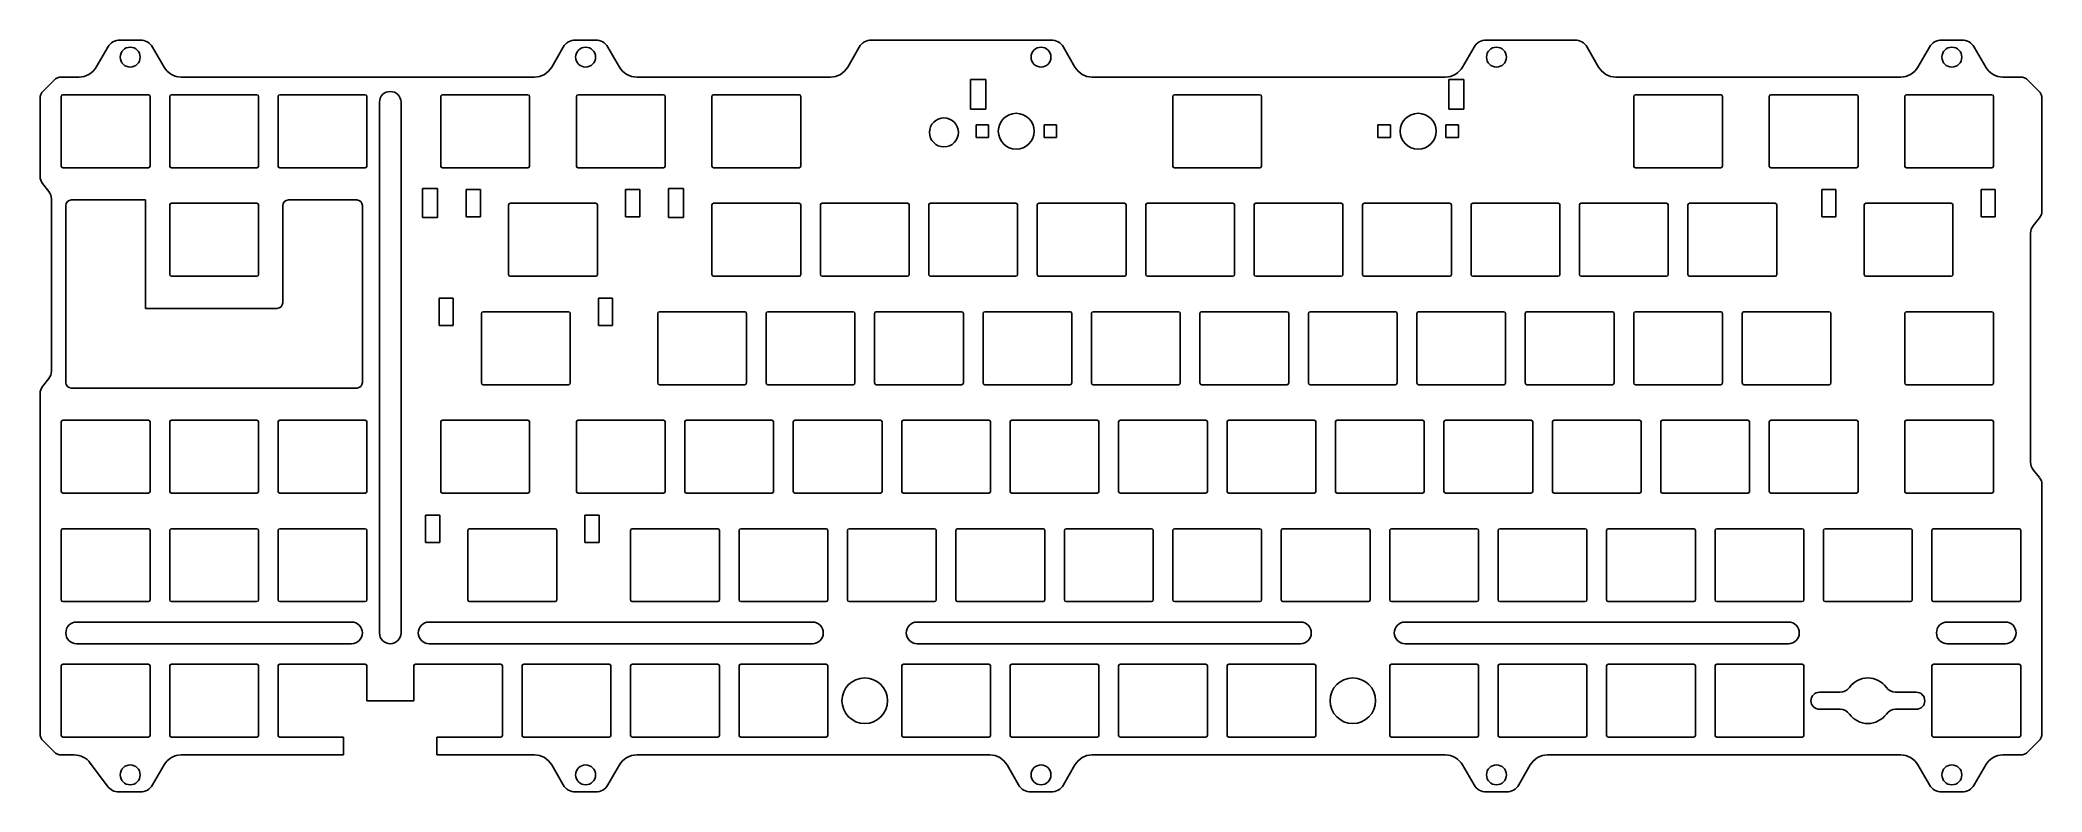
# Model space of a CAD drawing. Header units: millimetres. Extents: x -352 to 0, y -140 to -8.
import ezdxf

# ---------------------------------------------------------------- set-up
doc = ezdxf.new("R2010")
doc.units = ezdxf.units.MM

msp = doc.modelspace()

# ---------------------------------------------------------------- linework, layer by layer
at = {"color": 7, "linetype": 'Continuous', "lineweight": 25}
for p, q in [((-341.79, -13.02), (-339.77, -9.52)), ((-337.6, -8.27), (-334.07, -8.27)), ((-331.9, -9.52), (-329.88, -13.02)), ((-261.79, -13.02), (-259.77, -9.52)), ((-257.6, -8.27), (-254.07, -8.27)), ((-251.9, -9.52), (-249.88, -13.02)), ((-209.79, -13.02), (-207.76, -9.52)), ((-205.6, -8.27), (-174.06, -8.27)), ((-171.9, -9.52), (-169.88, -13.02)), ((-101.79, -13.02), (-99.76, -9.52)), ((-97.6, -8.27), (-82.06, -8.27)), ((-79.9, -9.52), (-77.88, -13.02)), ((-21.79, -13.02), (-19.76, -9.52)), ((-17.6, -8.27), (-14.06, -8.27)), ((-11.9, -9.52), (-9.88, -13.02)), ((-351.08, -17.18), (-349.25, -15.36)), ((-347.84, -14.77), (-344.82, -14.77)), ((-326.85, -14.77), (-264.82, -14.77)), ((-246.85, -14.77), (-212.82, -14.77)), ((-185.54, -15.21), (-188.21, -15.21)), ((-188.21, -15.21), (-188.21, -20.42)), ((-185.54, -20.42), (-185.54, -15.21)), ((-166.85, -14.77), (-104.82, -14.77)), ((-101.54, -15.21), (-104.21, -15.21)), ((-104.21, -15.21), (-104.21, -20.42)), ((-101.54, -20.42), (-101.54, -15.21)), ((-74.85, -14.77), (-24.82, -14.77)), ((-6.85, -14.77), (-3.83, -14.77)), ((-2.41, -15.36), (-0.59, -17.19)), ((-351.66, -32.28), (-351.66, -18.6)), ((-347.94, -18.19), (-347.94, -30.4)), ((-332.64, -17.89), (-347.64, -17.89)), ((-332.34, -30.4), (-332.34, -18.19)), ((-328.89, -18.19), (-328.89, -30.4)), ((-313.59, -17.89), (-328.59, -17.89)), ((-313.29, -30.4), (-313.29, -18.19)), ((-309.84, -18.19), (-309.84, -30.4)), ((-294.54, -17.89), (-309.54, -17.89)), ((-294.24, -30.4), (-294.24, -18.19)), ((-292.04, -19.2), (-292.04, -112.4)), ((-288.24, -112.4), (-288.24, -19.2)), ((-281.26, -18.19), (-281.26, -30.4)), ((-265.97, -17.89), (-280.96, -17.89)), ((-265.67, -30.4), (-265.67, -18.19)), ((-257.45, -18.19), (-257.45, -30.4)), ((-242.15, -17.89), (-257.15, -17.89)), ((-241.85, -30.4), (-241.85, -18.19)), ((-233.64, -18.19), (-233.64, -30.4)), ((-218.34, -17.89), (-233.34, -17.89)), ((-218.04, -30.4), (-218.04, -18.19)), ((-188.21, -20.42), (-185.54, -20.42)), ((-152.68, -18.19), (-152.68, -30.4)), ((-137.38, -17.89), (-152.38, -17.89)), ((-137.08, -30.4), (-137.08, -18.19)), ((-104.21, -20.42), (-101.54, -20.42)), ((-71.71, -18.19), (-71.71, -30.4)), ((-56.42, -17.89), (-71.41, -17.89)), ((-56.12, -30.4), (-56.12, -18.19)), ((-47.9, -18.19), (-47.9, -30.4)), ((-32.6, -17.89), (-47.6, -17.89)), ((-32.3, -30.4), (-32.3, -18.19)), ((-24.09, -18.19), (-24.09, -30.4)), ((-8.79, -17.89), (-23.79, -17.89)), ((-8.49, -30.4), (-8.49, -18.19)), ((0, -18.6), (0, -38.28)), ((-185.05, -23.19), (-187.25, -23.19)), ((-187.25, -23.19), (-187.25, -25.39)), ((-185.05, -25.39), (-185.05, -23.19)), ((-173.1, -23.19), (-175.3, -23.19)), ((-175.3, -23.19), (-175.3, -25.39)), ((-173.1, -25.39), (-173.1, -23.19)), ((-114.45, -23.19), (-116.65, -23.19)), ((-116.65, -23.19), (-116.65, -25.39)), ((-114.45, -25.39), (-114.45, -23.19)), ((-102.5, -23.19), (-104.7, -23.19)), ((-104.7, -23.19), (-104.7, -25.39)), ((-102.5, -25.39), (-102.5, -23.19)), ((-187.25, -25.39), (-185.05, -25.39)), ((-175.3, -25.39), (-173.1, -25.39)), ((-116.65, -25.39), (-114.45, -25.39)), ((-104.7, -25.39), (-102.5, -25.39)), ((-347.64, -30.7), (-332.64, -30.7)), ((-328.59, -30.7), (-313.59, -30.7)), ((-309.54, -30.7), (-294.54, -30.7)), ((-280.96, -30.7), (-265.97, -30.7)), ((-257.15, -30.7), (-242.15, -30.7)), ((-233.34, -30.7), (-218.34, -30.7)), ((-152.38, -30.7), (-137.38, -30.7)), ((-71.41, -30.7), (-56.42, -30.7)), ((-47.6, -30.7), (-32.6, -30.7)), ((-23.79, -30.7), (-8.79, -30.7)), ((-350.13, -34.87), (-351.25, -33.47)), ((-281.86, -34.34), (-284.46, -34.34)), ((-284.46, -34.34), (-284.46, -39.44)), ((-281.86, -39.44), (-281.86, -34.34)), ((-276.81, -34.54), (-276.81, -39.34)), ((-274.31, -34.54), (-276.81, -34.54)), ((-274.31, -39.34), (-274.31, -34.54)), ((-248.81, -34.54), (-248.81, -39.34)), ((-246.31, -34.54), (-248.81, -34.54)), ((-246.31, -39.34), (-246.31, -34.54)), ((-238.66, -34.34), (-241.26, -34.34)), ((-241.26, -34.34), (-241.26, -39.44)), ((-238.66, -39.44), (-238.66, -34.34)), ((-36.18, -34.54), (-38.68, -34.54)), ((-38.68, -34.54), (-38.68, -39.34)), ((-36.18, -39.34), (-36.18, -34.54)), ((-8.2, -34.54), (-10.7, -34.54)), ((-10.7, -34.54), (-10.7, -39.34)), ((-8.2, -39.34), (-8.2, -34.54)), ((-349.66, -66.42), (-349.66, -36.19)), ((-347.14, -37.35), (-347.14, -68.4)), ((-333.14, -36.35), (-346.14, -36.35)), ((-333.14, -55.4), (-333.14, -36.35)), ((-328.89, -37.24), (-328.89, -49.45)), ((-313.59, -36.94), (-328.59, -36.94)), ((-313.29, -49.45), (-313.29, -37.24)), ((-309.04, -37.35), (-309.04, -54.4)), ((-296.04, -36.35), (-308.04, -36.35)), ((-295.04, -68.4), (-295.04, -37.35)), ((-269.36, -37.24), (-269.36, -49.45)), ((-254.06, -36.94), (-269.06, -36.94)), ((-253.76, -49.45), (-253.76, -37.24)), ((-233.64, -37.24), (-233.64, -49.45)), ((-218.34, -36.94), (-233.34, -36.94)), ((-218.04, -49.45), (-218.04, -37.24)), ((-214.59, -37.24), (-214.59, -49.45)), ((-199.29, -36.94), (-214.29, -36.94)), ((-198.99, -49.45), (-198.99, -37.24)), ((-195.54, -37.24), (-195.54, -49.45)), ((-180.24, -36.94), (-195.24, -36.94)), ((-179.94, -49.45), (-179.94, -37.24)), ((-176.49, -37.24), (-176.49, -49.45)), ((-161.19, -36.94), (-176.19, -36.94)), ((-160.89, -49.45), (-160.89, -37.24)), ((-157.44, -37.24), (-157.44, -49.45)), ((-142.14, -36.94), (-157.14, -36.94)), ((-141.84, -49.45), (-141.84, -37.24)), ((-138.39, -37.24), (-138.39, -49.45)), ((-123.09, -36.94), (-138.09, -36.94)), ((-122.79, -49.45), (-122.79, -37.24)), ((-119.34, -37.24), (-119.34, -49.45)), ((-104.04, -36.94), (-119.04, -36.94)), ((-103.74, -49.45), (-103.74, -37.24)), ((-100.29, -37.24), (-100.29, -49.45)), ((-84.99, -36.94), (-99.99, -36.94)), ((-84.69, -49.45), (-84.69, -37.24)), ((-81.24, -37.24), (-81.24, -49.45)), ((-65.94, -36.94), (-80.94, -36.94)), ((-65.64, -49.45), (-65.64, -37.24)), ((-62.19, -37.24), (-62.19, -49.45)), ((-46.89, -36.94), (-61.89, -36.94)), ((-46.59, -49.45), (-46.59, -37.24)), ((-31.23, -37.24), (-31.23, -49.45)), ((-15.93, -36.94), (-30.93, -36.94)), ((-15.63, -49.45), (-15.63, -37.24)), ((-284.46, -39.44), (-281.86, -39.44)), ((-276.81, -39.34), (-274.31, -39.34)), ((-248.81, -39.34), (-246.31, -39.34)), ((-241.26, -39.44), (-238.66, -39.44)), ((-38.68, -39.34), (-36.18, -39.34)), ((-10.7, -39.34), (-8.2, -39.34)), ((-2, -42.19), (-2, -82.42)), ((-0.42, -39.47), (-1.54, -40.88)), ((-328.59, -49.75), (-313.59, -49.75)), ((-269.06, -49.75), (-254.06, -49.75)), ((-233.34, -49.75), (-218.34, -49.75)), ((-214.29, -49.75), (-199.29, -49.75)), ((-195.24, -49.75), (-180.24, -49.75)), ((-176.19, -49.75), (-161.19, -49.75)), ((-157.14, -49.75), (-142.14, -49.75)), ((-138.09, -49.75), (-123.09, -49.75)), ((-119.04, -49.75), (-104.04, -49.75)), ((-99.99, -49.75), (-84.99, -49.75)), ((-80.94, -49.75), (-65.94, -49.75)), ((-61.89, -49.75), (-46.89, -49.75)), ((-30.93, -49.75), (-15.93, -49.75)), ((-310.04, -55.4), (-333.14, -55.4)), ((-279.07, -53.59), (-281.57, -53.59)), ((-281.57, -53.59), (-281.57, -58.39)), ((-279.07, -58.39), (-279.07, -53.59)), ((-258.82, -55.99), (-273.82, -55.99)), ((-251.09, -53.59), (-253.59, -53.59)), ((-253.59, -53.59), (-253.59, -58.39)), ((-251.09, -58.39), (-251.09, -53.59)), ((-227.87, -55.99), (-242.86, -55.99)), ((-208.82, -55.99), (-223.81, -55.99)), ((-189.77, -55.99), (-204.76, -55.99)), ((-170.72, -55.99), (-185.71, -55.99)), ((-151.67, -55.99), (-166.66, -55.99)), ((-132.62, -55.99), (-147.61, -55.99)), ((-113.57, -55.99), (-128.56, -55.99)), ((-94.52, -55.99), (-109.51, -55.99)), ((-75.47, -55.99), (-90.46, -55.99)), ((-56.42, -55.99), (-71.41, -55.99)), ((-37.37, -55.99), (-52.36, -55.99)), ((-8.79, -55.99), (-23.79, -55.99)), ((-281.57, -58.39), (-279.07, -58.39)), ((-274.12, -56.29), (-274.12, -68.5)), ((-258.52, -68.5), (-258.52, -56.29)), ((-253.59, -58.39), (-251.09, -58.39)), ((-243.16, -56.29), (-243.16, -68.5)), ((-227.57, -68.5), (-227.57, -56.29)), ((-224.11, -56.29), (-224.11, -68.5)), ((-208.52, -68.5), (-208.52, -56.29)), ((-205.06, -56.29), (-205.06, -68.5)), ((-189.47, -68.5), (-189.47, -56.29)), ((-186.01, -56.29), (-186.01, -68.5)), ((-170.42, -68.5), (-170.42, -56.29)), ((-166.96, -56.29), (-166.96, -68.5)), ((-151.37, -68.5), (-151.37, -56.29)), ((-147.91, -56.29), (-147.91, -68.5)), ((-132.32, -68.5), (-132.32, -56.29)), ((-128.86, -56.29), (-128.86, -68.5)), ((-113.27, -68.5), (-113.27, -56.29)), ((-109.81, -56.29), (-109.81, -68.5)), ((-94.22, -68.5), (-94.22, -56.29)), ((-90.76, -56.29), (-90.76, -68.5)), ((-75.17, -68.5), (-75.17, -56.29)), ((-71.71, -56.29), (-71.71, -68.5)), ((-56.12, -68.5), (-56.12, -56.29)), ((-52.66, -56.29), (-52.66, -68.5)), ((-37.07, -68.5), (-37.07, -56.29)), ((-24.09, -56.29), (-24.09, -68.5)), ((-8.49, -68.5), (-8.49, -56.29)), ((-351.66, -130), (-351.66, -70.32)), ((-351.25, -69.13), (-350.12, -67.73)), ((-346.14, -69.4), (-296.04, -69.4)), ((-273.82, -68.8), (-258.82, -68.8)), ((-242.86, -68.8), (-227.87, -68.8)), ((-223.81, -68.8), (-208.82, -68.8)), ((-204.76, -68.8), (-189.77, -68.8)), ((-185.71, -68.8), (-170.72, -68.8)), ((-166.66, -68.8), (-151.67, -68.8)), ((-147.61, -68.8), (-132.62, -68.8)), ((-128.56, -68.8), (-113.57, -68.8)), ((-109.51, -68.8), (-94.52, -68.8)), ((-90.46, -68.8), (-75.47, -68.8)), ((-71.41, -68.8), (-56.42, -68.8)), ((-52.36, -68.8), (-37.37, -68.8)), ((-23.79, -68.8), (-8.79, -68.8)), ((-347.94, -75.34), (-347.94, -87.55)), ((-332.64, -75.04), (-347.64, -75.04)), ((-332.34, -87.55), (-332.34, -75.34)), ((-328.89, -75.34), (-328.89, -87.55)), ((-313.59, -75.04), (-328.59, -75.04)), ((-313.29, -87.55), (-313.29, -75.34)), ((-309.84, -75.34), (-309.84, -87.55)), ((-294.54, -75.04), (-309.54, -75.04)), ((-294.24, -87.55), (-294.24, -75.34)), ((-281.26, -75.34), (-281.26, -87.55)), ((-265.97, -75.04), (-280.96, -75.04)), ((-265.67, -87.55), (-265.67, -75.34)), ((-257.45, -75.34), (-257.45, -87.55)), ((-242.15, -75.04), (-257.15, -75.04)), ((-241.85, -87.55), (-241.85, -75.34)), ((-238.4, -75.34), (-238.4, -87.55)), ((-223.1, -75.04), (-238.1, -75.04)), ((-222.8, -87.55), (-222.8, -75.34)), ((-219.35, -75.34), (-219.35, -87.55)), ((-204.05, -75.04), (-219.05, -75.04)), ((-203.75, -87.55), (-203.75, -75.34)), ((-200.3, -75.34), (-200.3, -87.55)), ((-185, -75.04), (-200, -75.04)), ((-184.7, -87.55), (-184.7, -75.34)), ((-181.25, -75.34), (-181.25, -87.55)), ((-165.95, -75.04), (-180.95, -75.04)), ((-165.65, -87.55), (-165.65, -75.34)), ((-162.2, -75.34), (-162.2, -87.55)), ((-146.9, -75.04), (-161.9, -75.04)), ((-146.6, -87.55), (-146.6, -75.34)), ((-143.15, -75.34), (-143.15, -87.55)), ((-127.85, -75.04), (-142.85, -75.04)), ((-127.55, -87.55), (-127.55, -75.34)), ((-124.1, -75.34), (-124.1, -87.55)), ((-108.8, -75.04), (-123.8, -75.04)), ((-108.5, -87.55), (-108.5, -75.34)), ((-105.05, -75.34), (-105.05, -87.55)), ((-89.75, -75.04), (-104.75, -75.04)), ((-89.45, -87.55), (-89.45, -75.34)), ((-86, -75.34), (-86, -87.55)), ((-70.7, -75.04), (-85.7, -75.04)), ((-70.4, -87.55), (-70.4, -75.34)), ((-66.95, -75.34), (-66.95, -87.55)), ((-51.65, -75.04), (-66.65, -75.04)), ((-51.35, -87.55), (-51.35, -75.34)), ((-47.9, -75.34), (-47.9, -87.55)), ((-32.6, -75.04), (-47.6, -75.04)), ((-32.3, -87.55), (-32.3, -75.34)), ((-24.09, -75.34), (-24.09, -87.55)), ((-8.79, -75.04), (-23.79, -75.04)), ((-8.49, -87.55), (-8.49, -75.34)), ((-1.54, -83.73), (-0.42, -85.13)), ((-347.64, -87.85), (-332.64, -87.85)), ((-328.59, -87.85), (-313.59, -87.85)), ((-309.54, -87.85), (-294.54, -87.85)), ((-280.96, -87.85), (-265.97, -87.85)), ((-257.15, -87.85), (-242.15, -87.85)), ((-238.1, -87.85), (-223.1, -87.85)), ((-219.05, -87.85), (-204.05, -87.85)), ((-200, -87.85), (-185, -87.85)), ((-180.95, -87.85), (-165.95, -87.85)), ((-161.9, -87.85), (-146.9, -87.85)), ((-142.85, -87.85), (-127.85, -87.85)), ((-123.8, -87.85), (-108.8, -87.85)), ((-104.75, -87.85), (-89.75, -87.85)), ((-85.7, -87.85), (-70.7, -87.85)), ((-66.65, -87.85), (-51.65, -87.85)), ((-47.6, -87.85), (-32.6, -87.85)), ((-23.79, -87.85), (-8.79, -87.85)), ((0, -86.32), (0, -130)), ((-347.94, -94.39), (-347.94, -106.6)), ((-332.64, -94.09), (-347.64, -94.09)), ((-332.34, -106.6), (-332.34, -94.39)), ((-328.89, -94.39), (-328.89, -106.6)), ((-313.59, -94.09), (-328.59, -94.09)), ((-313.29, -106.6), (-313.29, -94.39)), ((-309.84, -94.39), (-309.84, -106.6)), ((-294.54, -94.09), (-309.54, -94.09)), ((-294.24, -106.6), (-294.24, -94.39)), ((-281.45, -91.69), (-283.95, -91.69)), ((-283.95, -91.69), (-283.95, -96.49)), ((-281.45, -96.49), (-281.45, -91.69)), ((-276.5, -94.39), (-276.5, -106.6)), ((-261.2, -94.09), (-276.2, -94.09)), ((-260.9, -106.6), (-260.9, -94.39)), ((-253.45, -91.69), (-255.95, -91.69)), ((-255.95, -91.69), (-255.95, -96.49)), ((-253.45, -96.49), (-253.45, -91.69)), ((-247.93, -94.39), (-247.93, -106.6)), ((-232.63, -94.09), (-247.63, -94.09)), ((-232.33, -106.6), (-232.33, -94.39)), ((-228.88, -94.39), (-228.88, -106.6)), ((-213.58, -94.09), (-228.58, -94.09)), ((-213.28, -106.6), (-213.28, -94.39)), ((-209.83, -94.39), (-209.83, -106.6)), ((-194.53, -94.09), (-209.53, -94.09)), ((-194.23, -106.6), (-194.23, -94.39)), ((-190.78, -94.39), (-190.78, -106.6)), ((-175.48, -94.09), (-190.48, -94.09)), ((-175.18, -106.6), (-175.18, -94.39)), ((-171.73, -94.39), (-171.73, -106.6)), ((-156.43, -94.09), (-171.43, -94.09)), ((-156.13, -106.6), (-156.13, -94.39)), ((-152.68, -94.39), (-152.68, -106.6)), ((-137.38, -94.09), (-152.38, -94.09)), ((-137.08, -106.6), (-137.08, -94.39)), ((-133.63, -94.39), (-133.63, -106.6)), ((-118.33, -94.09), (-133.33, -94.09)), ((-118.03, -106.6), (-118.03, -94.39)), ((-114.58, -94.39), (-114.58, -106.6)), ((-99.28, -94.09), (-114.28, -94.09)), ((-98.98, -106.6), (-98.98, -94.39)), ((-95.53, -94.39), (-95.53, -106.6)), ((-80.23, -94.09), (-95.23, -94.09)), ((-79.93, -106.6), (-79.93, -94.39)), ((-76.48, -94.39), (-76.48, -106.6)), ((-61.18, -94.09), (-76.18, -94.09)), ((-60.88, -106.6), (-60.88, -94.39)), ((-57.43, -94.39), (-57.43, -106.6)), ((-42.13, -94.09), (-57.13, -94.09)), ((-41.83, -106.6), (-41.83, -94.39)), ((-38.38, -94.39), (-38.38, -106.6)), ((-23.08, -94.09), (-38.08, -94.09)), ((-22.78, -106.6), (-22.78, -94.39)), ((-19.33, -94.39), (-19.33, -106.6)), ((-4.03, -94.09), (-19.03, -94.09)), ((-3.73, -106.6), (-3.73, -94.39)), ((-283.95, -96.49), (-281.45, -96.49)), ((-255.95, -96.49), (-253.45, -96.49)), ((-347.64, -106.9), (-332.64, -106.9)), ((-328.59, -106.9), (-313.59, -106.9)), ((-309.54, -106.9), (-294.54, -106.9)), ((-276.2, -106.9), (-261.2, -106.9)), ((-247.63, -106.9), (-232.63, -106.9)), ((-228.58, -106.9), (-213.58, -106.9)), ((-209.53, -106.9), (-194.53, -106.9)), ((-190.48, -106.9), (-175.48, -106.9)), ((-171.43, -106.9), (-156.43, -106.9)), ((-152.38, -106.9), (-137.38, -106.9)), ((-133.33, -106.9), (-118.33, -106.9)), ((-114.28, -106.9), (-99.28, -106.9)), ((-95.23, -106.9), (-80.23, -106.9)), ((-76.18, -106.9), (-61.18, -106.9)), ((-57.13, -106.9), (-42.13, -106.9)), ((-38.08, -106.9), (-23.08, -106.9)), ((-19.03, -106.9), (-4.03, -106.9)), ((-296.94, -110.5), (-345.24, -110.5)), ((-215.98, -110.5), (-283.33, -110.5)), ((-130.25, -110.5), (-197.6, -110.5)), ((-44.53, -110.5), (-111.88, -110.5)), ((-6.43, -110.5), (-16.63, -110.5)), ((-345.24, -114.3), (-296.94, -114.3)), ((-283.33, -114.3), (-215.98, -114.3)), ((-197.6, -114.3), (-130.25, -114.3)), ((-111.88, -114.3), (-44.53, -114.3)), ((-16.63, -114.3), (-6.43, -114.3)), ((-347.94, -118.21), (-347.94, -130.41)), ((-332.64, -117.91), (-347.64, -117.91)), ((-332.34, -130.41), (-332.34, -118.21)), ((-328.89, -118.21), (-328.89, -130.41)), ((-313.59, -117.91), (-328.59, -117.91)), ((-313.29, -130.41), (-313.29, -118.21)), ((-309.84, -118.21), (-309.84, -130.41)), ((-294.54, -117.91), (-309.54, -117.91)), ((-294.24, -124.31), (-294.24, -118.21)), ((-286.03, -118.21), (-286.03, -124.31)), ((-270.73, -117.91), (-285.73, -117.91)), ((-270.43, -130.41), (-270.43, -118.21)), ((-266.99, -118.21), (-266.99, -130.41)), ((-251.69, -117.91), (-266.69, -117.91)), ((-251.39, -130.41), (-251.39, -118.21)), ((-247.93, -118.21), (-247.93, -130.41)), ((-232.63, -117.91), (-247.63, -117.91)), ((-232.33, -130.41), (-232.33, -118.21)), ((-228.88, -118.21), (-228.88, -130.41)), ((-213.58, -117.91), (-228.58, -117.91)), ((-213.28, -130.41), (-213.28, -118.21)), ((-200.3, -118.21), (-200.3, -130.41)), ((-185, -117.91), (-200, -117.91)), ((-184.7, -130.41), (-184.7, -118.21)), ((-181.25, -118.21), (-181.25, -130.41)), ((-165.95, -117.91), (-180.95, -117.91)), ((-165.65, -130.41), (-165.65, -118.21)), ((-162.2, -118.21), (-162.2, -130.41)), ((-146.9, -117.91), (-161.9, -117.91)), ((-146.6, -130.41), (-146.6, -118.21)), ((-143.15, -118.21), (-143.15, -130.41)), ((-127.85, -117.91), (-142.85, -117.91)), ((-127.55, -130.41), (-127.55, -118.21)), ((-114.58, -118.21), (-114.58, -130.41)), ((-99.28, -117.91), (-114.28, -117.91)), ((-98.98, -130.41), (-98.98, -118.21)), ((-95.53, -118.21), (-95.53, -130.41)), ((-80.23, -117.91), (-95.23, -117.91)), ((-79.93, -130.41), (-79.93, -118.21)), ((-76.48, -118.21), (-76.48, -130.41)), ((-61.18, -117.91), (-76.18, -117.91)), ((-60.88, -130.41), (-60.88, -118.21)), ((-57.43, -118.21), (-57.43, -130.41)), ((-42.13, -117.91), (-57.13, -117.91)), ((-41.83, -130.41), (-41.83, -118.21)), ((-19.33, -118.21), (-19.33, -130.41)), ((-4.03, -117.91), (-19.03, -117.91)), ((-3.73, -130.41), (-3.73, -118.21)), ((-35.45, -122.81), (-39.08, -122.81)), ((-22.08, -122.81), (-25.7, -122.81)), ((-286.03, -124.31), (-294.24, -124.31)), ((-39.08, -125.81), (-35.45, -125.81)), ((-25.7, -125.81), (-22.08, -125.81)), ((-349.25, -133.25), (-351.08, -131.42)), ((-347.64, -130.71), (-332.64, -130.71)), ((-328.59, -130.71), (-313.59, -130.71)), ((-309.54, -130.71), (-298.33, -130.71)), ((-298.33, -130.71), (-298.33, -133.83)), ((-281.94, -130.71), (-270.73, -130.71)), ((-281.94, -133.83), (-281.94, -130.71)), ((-266.69, -130.71), (-251.69, -130.71)), ((-247.63, -130.71), (-232.63, -130.71)), ((-228.58, -130.71), (-213.58, -130.71)), ((-200, -130.71), (-185, -130.71)), ((-180.95, -130.71), (-165.95, -130.71)), ((-161.9, -130.71), (-146.9, -130.71)), ((-142.85, -130.71), (-127.85, -130.71)), ((-114.28, -130.71), (-99.28, -130.71)), ((-95.23, -130.71), (-80.23, -130.71)), ((-76.18, -130.71), (-61.18, -130.71)), ((-57.13, -130.71), (-42.13, -130.71)), ((-19.03, -130.71), (-4.03, -130.71)), ((-0.59, -131.42), (-2.41, -133.25)), ((-345.65, -133.83), (-347.83, -133.83)), ((-339.83, -139.32), (-342.84, -135.25)), ((-329.88, -135.58), (-331.9, -139.08)), ((-298.33, -133.83), (-326.85, -133.83)), ((-264.82, -133.83), (-281.94, -133.83)), ((-259.76, -139.08), (-261.79, -135.58)), ((-249.88, -135.58), (-251.9, -139.08)), ((-184.82, -133.83), (-246.85, -133.83)), ((-179.76, -139.08), (-181.79, -135.58)), ((-169.88, -135.58), (-171.9, -139.08)), ((-104.82, -133.83), (-166.85, -133.83)), ((-99.76, -139.08), (-101.79, -135.58)), ((-89.88, -135.58), (-91.9, -139.08)), ((-24.82, -133.83), (-86.85, -133.83)), ((-19.76, -139.08), (-21.79, -135.58)), ((-9.88, -135.58), (-11.9, -139.08)), ((-3.83, -133.83), (-6.85, -133.83)), ((-334.06, -140.33), (-337.82, -140.33)), ((-254.06, -140.33), (-257.6, -140.33)), ((-174.06, -140.33), (-177.6, -140.33)), ((-94.06, -140.33), (-97.6, -140.33)), ((-14.06, -140.33), (-17.6, -140.33))]:
    msp.add_line(p, q, dxfattribs=at)
for centre, radius in [((-335.83, -11.27), 1.75), ((-255.83, -11.27), 1.75), ((-175.83, -11.27), 1.75), ((-95.83, -11.27), 1.75), ((-15.83, -11.27), 1.75), ((-192.88, -24.49), 2.55), ((-180.18, -24.29), 3.15), ((-109.58, -24.29), 3.15), ((-206.79, -124.31), 4), ((-121.06, -124.31), 4), ((-335.83, -137.33), 1.75), ((-255.83, -137.33), 1.75), ((-175.83, -137.33), 1.75), ((-95.83, -137.33), 1.75), ((-15.83, -137.33), 1.75)]:
    msp.add_circle(centre, radius, dxfattribs=at)
for centre, radius, start, end in [((-337.6, -10.77), 2.5, 90, 150), ((-334.07, -10.77), 2.5, 30, 90), ((-257.6, -10.77), 2.5, 90, 150), ((-254.07, -10.77), 2.5, 30, 90), ((-205.6, -10.77), 2.5, 90, 150), ((-174.06, -10.77), 2.5, 30, 90), ((-97.6, -10.77), 2.5, 90, 150), ((-82.06, -10.77), 2.5, 30, 90), ((-17.6, -10.77), 2.5, 90, 150), ((-14.06, -10.77), 2.5, 30, 90), ((-344.82, -11.27), 3.5, 270, 330), ((-326.85, -11.27), 3.5, 210, 270), ((-264.82, -11.27), 3.5, 270, 330), ((-246.85, -11.27), 3.5, 210, 270), ((-212.82, -11.27), 3.5, 269.9583, 330), ((-166.85, -11.27), 3.5, 210, 270), ((-104.82, -11.27), 3.5, 270, 330), ((-74.85, -11.27), 3.5, 210, 270), ((-24.82, -11.27), 3.5, 270, 330), ((-6.85, -11.27), 3.5, 210, 270), ((-349.66, -18.6), 2, 135, 180), ((-347.84, -16.77), 2, 90, 135), ((-290.14, -19.2), 1.9, 90.0009, 180), ((-290.14, -19.2), 1.9, 0, 90), ((-3.83, -16.77), 2, 45, 90), ((-2, -18.6), 2, 360, 45), ((-349.76, -32.28), 1.9, 180, 218.6598), ((-351.76, -36.19), 2.1, 0, 38.6598), ((-346.14, -37.35), 1, 90, 180), ((-308.04, -37.35), 1, 90, 180), ((-296.04, -37.35), 1, 0, 90), ((-1.9, -38.28), 1.9, 321.3402, 0), ((0.1, -42.19), 2.1, 141.3402, 180), ((-310.04, -54.4), 1, 270, 0), ((-351.76, -66.42), 2.1, 321.4515, 0.0869), ((-349.76, -70.32), 1.9, 141.3402, 180), ((-346.14, -68.4), 1, 180, 270), ((-296.04, -68.4), 1, 270, 0), ((0.1, -82.42), 2.1, 180, 218.6598), ((-1.9, -86.32), 1.9, 360, 38.6598), ((-345.24, -112.4), 1.9, 90, 270), ((-296.94, -112.4), 1.9, 270, 90), ((-290.14, -112.4), 1.9, 180, 0), ((-283.33, -112.4), 1.9, 90, 270), ((-215.98, -112.4), 1.9, 270, 90), ((-197.6, -112.4), 1.9, 90, 270), ((-130.25, -112.4), 1.9, 270, 90), ((-111.88, -112.4), 1.9, 90, 270), ((-44.53, -112.4), 1.9, 270, 90), ((-16.63, -112.4), 1.9, 90, 270), ((-6.43, -112.4), 1.9, 270, 90), ((-39.08, -124.31), 1.5, 90, 270), ((-35.45, -120.81), 2, 270, 324.3147), ((-30.58, -124.31), 4, 35.6853, 144.3147), ((-25.7, -120.81), 2, 215.6853, 270), ((-22.08, -124.31), 1.5, 270, 90), ((-35.45, -127.81), 2, 35.6853, 90), ((-25.7, -127.81), 2, 90, 144.3147), ((-349.66, -130), 2, 180, 225), ((-30.58, -124.31), 4, 215.6853, 324.3147), ((-2, -130), 2, 315, 0), ((-347.83, -131.83), 2, 225, 270), ((-3.83, -131.83), 2, 270, 315), ((-345.65, -137.33), 3.5, 36.4926, 90), ((-326.85, -137.33), 3.5, 90, 150), ((-264.82, -137.33), 3.5, 30, 90), ((-246.85, -137.33), 3.5, 90, 150), ((-184.82, -137.33), 3.5, 30, 90), ((-166.85, -137.33), 3.5, 90, 150), ((-104.82, -137.33), 3.5, 30, 90), ((-86.85, -137.33), 3.5, 90, 150), ((-24.82, -137.33), 3.5, 30, 90), ((-6.85, -137.33), 3.5, 90, 150), ((-337.82, -137.83), 2.5, 216.4926, 270), ((-334.06, -137.83), 2.5, 270, 330), ((-257.6, -137.83), 2.5, 210, 270), ((-254.06, -137.83), 2.5, 270, 330), ((-177.6, -137.83), 2.5, 210, 270), ((-174.06, -137.83), 2.5, 270, 330), ((-97.6, -137.83), 2.5, 210, 270), ((-94.06, -137.83), 2.5, 270, 330), ((-17.6, -137.83), 2.5, 210, 270), ((-14.06, -137.83), 2.5, 270, 330)]:
    msp.add_arc(centre, radius, start, end, dxfattribs=at)
for points in [[(-347.64, -17.89), (-347.81, -17.89), (-347.94, -18.03), (-347.94, -18.19)], [(-332.34, -18.19), (-332.34, -18.03), (-332.47, -17.89), (-332.64, -17.89)], [(-328.59, -17.89), (-328.76, -17.89), (-328.89, -18.03), (-328.89, -18.19)], [(-313.29, -18.19), (-313.29, -18.03), (-313.42, -17.89), (-313.59, -17.89)], [(-309.54, -17.89), (-309.71, -17.89), (-309.84, -18.03), (-309.84, -18.19)], [(-294.24, -18.19), (-294.24, -18.03), (-294.37, -17.89), (-294.54, -17.89)], [(-280.96, -17.89), (-281.13, -17.89), (-281.26, -18.03), (-281.26, -18.19)], [(-265.67, -18.19), (-265.67, -18.03), (-265.8, -17.89), (-265.97, -17.89)], [(-257.15, -17.89), (-257.32, -17.89), (-257.45, -18.03), (-257.45, -18.19)], [(-241.85, -18.19), (-241.85, -18.03), (-241.99, -17.89), (-242.15, -17.89)], [(-233.34, -17.89), (-233.51, -17.89), (-233.64, -18.03), (-233.64, -18.19)], [(-218.04, -18.19), (-218.04, -18.03), (-218.17, -17.89), (-218.34, -17.89)], [(-152.38, -17.89), (-152.54, -17.89), (-152.68, -18.03), (-152.68, -18.19)], [(-137.08, -18.19), (-137.08, -18.03), (-137.21, -17.89), (-137.38, -17.89)], [(-71.41, -17.89), (-71.58, -17.89), (-71.71, -18.03), (-71.71, -18.19)], [(-56.12, -18.19), (-56.12, -18.03), (-56.25, -17.89), (-56.42, -17.89)], [(-47.6, -17.89), (-47.77, -17.89), (-47.9, -18.03), (-47.9, -18.19)], [(-32.3, -18.19), (-32.3, -18.03), (-32.44, -17.89), (-32.6, -17.89)], [(-23.79, -17.89), (-23.96, -17.89), (-24.09, -18.03), (-24.09, -18.19)], [(-8.49, -18.19), (-8.49, -18.03), (-8.62, -17.89), (-8.79, -17.89)], [(-347.94, -30.4), (-347.94, -30.56), (-347.81, -30.7), (-347.64, -30.7)], [(-332.64, -30.7), (-332.47, -30.7), (-332.34, -30.56), (-332.34, -30.4)], [(-328.89, -30.4), (-328.89, -30.56), (-328.76, -30.7), (-328.59, -30.7)], [(-313.59, -30.7), (-313.42, -30.7), (-313.29, -30.56), (-313.29, -30.4)], [(-309.84, -30.4), (-309.84, -30.56), (-309.71, -30.7), (-309.54, -30.7)], [(-294.54, -30.7), (-294.37, -30.7), (-294.24, -30.56), (-294.24, -30.4)], [(-281.26, -30.4), (-281.26, -30.56), (-281.13, -30.7), (-280.96, -30.7)], [(-265.97, -30.7), (-265.8, -30.7), (-265.67, -30.56), (-265.67, -30.4)], [(-257.45, -30.4), (-257.45, -30.56), (-257.32, -30.7), (-257.15, -30.7)], [(-242.15, -30.7), (-241.99, -30.7), (-241.85, -30.56), (-241.85, -30.4)], [(-233.64, -30.4), (-233.64, -30.56), (-233.51, -30.7), (-233.34, -30.7)], [(-218.34, -30.7), (-218.17, -30.7), (-218.04, -30.56), (-218.04, -30.4)], [(-152.68, -30.4), (-152.68, -30.56), (-152.54, -30.7), (-152.38, -30.7)], [(-137.38, -30.7), (-137.21, -30.7), (-137.08, -30.56), (-137.08, -30.4)], [(-71.71, -30.4), (-71.71, -30.56), (-71.58, -30.7), (-71.41, -30.7)], [(-56.42, -30.7), (-56.25, -30.7), (-56.12, -30.56), (-56.12, -30.4)], [(-47.9, -30.4), (-47.9, -30.56), (-47.77, -30.7), (-47.6, -30.7)], [(-32.6, -30.7), (-32.44, -30.7), (-32.3, -30.56), (-32.3, -30.4)], [(-24.09, -30.4), (-24.09, -30.56), (-23.96, -30.7), (-23.79, -30.7)], [(-8.79, -30.7), (-8.62, -30.7), (-8.49, -30.56), (-8.49, -30.4)], [(-328.59, -36.94), (-328.76, -36.94), (-328.89, -37.08), (-328.89, -37.24)], [(-313.29, -37.24), (-313.29, -37.08), (-313.42, -36.94), (-313.59, -36.94)], [(-269.06, -36.94), (-269.22, -36.94), (-269.36, -37.08), (-269.36, -37.24)], [(-253.76, -37.24), (-253.76, -37.08), (-253.89, -36.94), (-254.06, -36.94)], [(-233.34, -36.94), (-233.51, -36.94), (-233.64, -37.08), (-233.64, -37.24)], [(-218.04, -37.24), (-218.04, -37.08), (-218.17, -36.94), (-218.34, -36.94)], [(-214.29, -36.94), (-214.46, -36.94), (-214.59, -37.08), (-214.59, -37.24)], [(-198.99, -37.24), (-198.99, -37.08), (-199.12, -36.94), (-199.29, -36.94)], [(-195.24, -36.94), (-195.41, -36.94), (-195.54, -37.08), (-195.54, -37.24)], [(-179.94, -37.24), (-179.94, -37.08), (-180.07, -36.94), (-180.24, -36.94)], [(-176.19, -36.94), (-176.36, -36.94), (-176.49, -37.08), (-176.49, -37.24)], [(-160.89, -37.24), (-160.89, -37.08), (-161.02, -36.94), (-161.19, -36.94)], [(-157.14, -36.94), (-157.31, -36.94), (-157.44, -37.08), (-157.44, -37.24)], [(-141.84, -37.24), (-141.84, -37.08), (-141.97, -36.94), (-142.14, -36.94)], [(-138.09, -36.94), (-138.26, -36.94), (-138.39, -37.08), (-138.39, -37.24)], [(-122.79, -37.24), (-122.79, -37.08), (-122.92, -36.94), (-123.09, -36.94)], [(-119.04, -36.94), (-119.21, -36.94), (-119.34, -37.08), (-119.34, -37.24)], [(-103.74, -37.24), (-103.74, -37.08), (-103.87, -36.94), (-104.04, -36.94)], [(-99.99, -36.94), (-100.16, -36.94), (-100.29, -37.08), (-100.29, -37.24)], [(-84.69, -37.24), (-84.69, -37.08), (-84.82, -36.94), (-84.99, -36.94)], [(-80.94, -36.94), (-81.11, -36.94), (-81.24, -37.08), (-81.24, -37.24)], [(-65.64, -37.24), (-65.64, -37.08), (-65.77, -36.94), (-65.94, -36.94)], [(-61.89, -36.94), (-62.06, -36.94), (-62.19, -37.08), (-62.19, -37.24)], [(-46.59, -37.24), (-46.59, -37.08), (-46.72, -36.94), (-46.89, -36.94)], [(-30.93, -36.94), (-31.1, -36.94), (-31.23, -37.08), (-31.23, -37.24)], [(-15.63, -37.24), (-15.63, -37.08), (-15.77, -36.94), (-15.93, -36.94)], [(-328.89, -49.45), (-328.89, -49.61), (-328.76, -49.75), (-328.59, -49.75)], [(-313.59, -49.75), (-313.42, -49.75), (-313.29, -49.61), (-313.29, -49.45)], [(-269.36, -49.45), (-269.36, -49.61), (-269.22, -49.75), (-269.06, -49.75)], [(-254.06, -49.75), (-253.89, -49.75), (-253.76, -49.61), (-253.76, -49.45)], [(-233.64, -49.45), (-233.64, -49.61), (-233.51, -49.75), (-233.34, -49.75)], [(-218.34, -49.75), (-218.17, -49.75), (-218.04, -49.61), (-218.04, -49.45)], [(-214.59, -49.45), (-214.59, -49.61), (-214.46, -49.75), (-214.29, -49.75)], [(-199.29, -49.75), (-199.12, -49.75), (-198.99, -49.61), (-198.99, -49.45)], [(-195.54, -49.45), (-195.54, -49.61), (-195.41, -49.75), (-195.24, -49.75)], [(-180.24, -49.75), (-180.07, -49.75), (-179.94, -49.61), (-179.94, -49.45)], [(-176.49, -49.45), (-176.49, -49.61), (-176.36, -49.75), (-176.19, -49.75)], [(-161.19, -49.75), (-161.02, -49.75), (-160.89, -49.61), (-160.89, -49.45)], [(-157.44, -49.45), (-157.44, -49.61), (-157.31, -49.75), (-157.14, -49.75)], [(-142.14, -49.75), (-141.97, -49.75), (-141.84, -49.61), (-141.84, -49.45)], [(-138.39, -49.45), (-138.39, -49.61), (-138.26, -49.75), (-138.09, -49.75)], [(-123.09, -49.75), (-122.92, -49.75), (-122.79, -49.61), (-122.79, -49.45)], [(-119.34, -49.45), (-119.34, -49.61), (-119.21, -49.75), (-119.04, -49.75)], [(-104.04, -49.75), (-103.87, -49.75), (-103.74, -49.61), (-103.74, -49.45)], [(-100.29, -49.45), (-100.29, -49.61), (-100.16, -49.75), (-99.99, -49.75)], [(-84.99, -49.75), (-84.82, -49.75), (-84.69, -49.61), (-84.69, -49.45)], [(-81.24, -49.45), (-81.24, -49.61), (-81.11, -49.75), (-80.94, -49.75)], [(-65.94, -49.75), (-65.77, -49.75), (-65.64, -49.61), (-65.64, -49.45)], [(-62.19, -49.45), (-62.19, -49.61), (-62.06, -49.75), (-61.89, -49.75)], [(-46.89, -49.75), (-46.72, -49.75), (-46.59, -49.61), (-46.59, -49.45)], [(-31.23, -49.45), (-31.23, -49.61), (-31.1, -49.75), (-30.93, -49.75)], [(-15.93, -49.75), (-15.77, -49.75), (-15.63, -49.61), (-15.63, -49.45)], [(-273.82, -55.99), (-273.99, -55.99), (-274.12, -56.13), (-274.12, -56.29)], [(-258.52, -56.29), (-258.52, -56.13), (-258.66, -55.99), (-258.82, -55.99)], [(-242.86, -55.99), (-243.03, -55.99), (-243.16, -56.13), (-243.16, -56.29)], [(-227.57, -56.29), (-227.57, -56.13), (-227.7, -55.99), (-227.87, -55.99)], [(-223.81, -55.99), (-223.98, -55.99), (-224.11, -56.13), (-224.11, -56.29)], [(-208.52, -56.29), (-208.52, -56.13), (-208.65, -55.99), (-208.82, -55.99)], [(-204.76, -55.99), (-204.93, -55.99), (-205.06, -56.13), (-205.06, -56.29)], [(-189.47, -56.29), (-189.47, -56.13), (-189.6, -55.99), (-189.77, -55.99)], [(-185.71, -55.99), (-185.88, -55.99), (-186.01, -56.13), (-186.01, -56.29)], [(-170.42, -56.29), (-170.42, -56.13), (-170.55, -55.99), (-170.72, -55.99)], [(-166.66, -55.99), (-166.83, -55.99), (-166.96, -56.13), (-166.96, -56.29)], [(-151.37, -56.29), (-151.37, -56.13), (-151.5, -55.99), (-151.67, -55.99)], [(-147.61, -55.99), (-147.78, -55.99), (-147.91, -56.13), (-147.91, -56.29)], [(-132.32, -56.29), (-132.32, -56.13), (-132.45, -55.99), (-132.62, -55.99)], [(-128.56, -55.99), (-128.73, -55.99), (-128.86, -56.13), (-128.86, -56.29)], [(-113.27, -56.29), (-113.27, -56.13), (-113.4, -55.99), (-113.57, -55.99)], [(-109.51, -55.99), (-109.68, -55.99), (-109.81, -56.13), (-109.81, -56.29)], [(-94.22, -56.29), (-94.22, -56.13), (-94.35, -55.99), (-94.52, -55.99)], [(-90.46, -55.99), (-90.63, -55.99), (-90.76, -56.13), (-90.76, -56.29)], [(-75.17, -56.29), (-75.17, -56.13), (-75.3, -55.99), (-75.47, -55.99)], [(-71.41, -55.99), (-71.58, -55.99), (-71.71, -56.13), (-71.71, -56.29)], [(-56.12, -56.29), (-56.12, -56.13), (-56.25, -55.99), (-56.42, -55.99)], [(-52.36, -55.99), (-52.53, -55.99), (-52.66, -56.13), (-52.66, -56.29)], [(-37.07, -56.29), (-37.07, -56.13), (-37.2, -55.99), (-37.37, -55.99)], [(-23.79, -55.99), (-23.96, -55.99), (-24.09, -56.13), (-24.09, -56.29)], [(-8.49, -56.29), (-8.49, -56.13), (-8.62, -55.99), (-8.79, -55.99)], [(-274.12, -68.5), (-274.12, -68.66), (-273.99, -68.8), (-273.82, -68.8)], [(-258.82, -68.8), (-258.66, -68.8), (-258.52, -68.66), (-258.52, -68.5)], [(-243.16, -68.5), (-243.16, -68.66), (-243.03, -68.8), (-242.86, -68.8)], [(-227.87, -68.8), (-227.7, -68.8), (-227.57, -68.66), (-227.57, -68.5)], [(-224.11, -68.5), (-224.11, -68.66), (-223.98, -68.8), (-223.81, -68.8)], [(-208.82, -68.8), (-208.65, -68.8), (-208.52, -68.66), (-208.52, -68.5)], [(-205.06, -68.5), (-205.06, -68.66), (-204.93, -68.8), (-204.76, -68.8)], [(-189.77, -68.8), (-189.6, -68.8), (-189.47, -68.66), (-189.47, -68.5)], [(-186.01, -68.5), (-186.01, -68.66), (-185.88, -68.8), (-185.71, -68.8)], [(-170.72, -68.8), (-170.55, -68.8), (-170.42, -68.66), (-170.42, -68.5)], [(-166.96, -68.5), (-166.96, -68.66), (-166.83, -68.8), (-166.66, -68.8)], [(-151.67, -68.8), (-151.5, -68.8), (-151.37, -68.66), (-151.37, -68.5)], [(-147.91, -68.5), (-147.91, -68.66), (-147.78, -68.8), (-147.61, -68.8)], [(-132.62, -68.8), (-132.45, -68.8), (-132.32, -68.66), (-132.32, -68.5)], [(-128.86, -68.5), (-128.86, -68.66), (-128.73, -68.8), (-128.56, -68.8)], [(-113.57, -68.8), (-113.4, -68.8), (-113.27, -68.66), (-113.27, -68.5)], [(-109.81, -68.5), (-109.81, -68.66), (-109.68, -68.8), (-109.51, -68.8)], [(-94.52, -68.8), (-94.35, -68.8), (-94.22, -68.66), (-94.22, -68.5)], [(-90.76, -68.5), (-90.76, -68.66), (-90.63, -68.8), (-90.46, -68.8)], [(-75.47, -68.8), (-75.3, -68.8), (-75.17, -68.66), (-75.17, -68.5)], [(-71.71, -68.5), (-71.71, -68.66), (-71.58, -68.8), (-71.41, -68.8)], [(-56.42, -68.8), (-56.25, -68.8), (-56.12, -68.66), (-56.12, -68.5)], [(-52.66, -68.5), (-52.66, -68.66), (-52.53, -68.8), (-52.36, -68.8)], [(-37.37, -68.8), (-37.2, -68.8), (-37.07, -68.66), (-37.07, -68.5)], [(-24.09, -68.5), (-24.09, -68.66), (-23.96, -68.8), (-23.79, -68.8)], [(-8.79, -68.8), (-8.62, -68.8), (-8.49, -68.66), (-8.49, -68.5)], [(-347.64, -75.04), (-347.81, -75.04), (-347.94, -75.18), (-347.94, -75.34)], [(-332.34, -75.34), (-332.34, -75.18), (-332.47, -75.04), (-332.64, -75.04)], [(-328.59, -75.04), (-328.76, -75.04), (-328.89, -75.18), (-328.89, -75.34)], [(-313.29, -75.34), (-313.29, -75.18), (-313.42, -75.04), (-313.59, -75.04)], [(-309.54, -75.04), (-309.71, -75.04), (-309.84, -75.18), (-309.84, -75.34)], [(-294.24, -75.34), (-294.24, -75.18), (-294.37, -75.04), (-294.54, -75.04)], [(-280.96, -75.04), (-281.13, -75.04), (-281.26, -75.18), (-281.26, -75.34)], [(-265.67, -75.34), (-265.67, -75.18), (-265.8, -75.04), (-265.97, -75.04)], [(-257.15, -75.04), (-257.32, -75.04), (-257.45, -75.18), (-257.45, -75.34)], [(-241.85, -75.34), (-241.85, -75.18), (-241.99, -75.04), (-242.15, -75.04)], [(-238.1, -75.04), (-238.27, -75.04), (-238.4, -75.18), (-238.4, -75.34)], [(-222.8, -75.34), (-222.8, -75.18), (-222.94, -75.04), (-223.1, -75.04)], [(-219.05, -75.04), (-219.22, -75.04), (-219.35, -75.18), (-219.35, -75.34)], [(-203.75, -75.34), (-203.75, -75.18), (-203.89, -75.04), (-204.05, -75.04)], [(-200, -75.04), (-200.17, -75.04), (-200.3, -75.18), (-200.3, -75.34)], [(-184.7, -75.34), (-184.7, -75.18), (-184.84, -75.04), (-185, -75.04)], [(-180.95, -75.04), (-181.12, -75.04), (-181.25, -75.18), (-181.25, -75.34)], [(-165.65, -75.34), (-165.65, -75.18), (-165.79, -75.04), (-165.95, -75.04)], [(-161.9, -75.04), (-162.07, -75.04), (-162.2, -75.18), (-162.2, -75.34)], [(-146.6, -75.34), (-146.6, -75.18), (-146.74, -75.04), (-146.9, -75.04)], [(-142.85, -75.04), (-143.02, -75.04), (-143.15, -75.18), (-143.15, -75.34)], [(-127.55, -75.34), (-127.55, -75.18), (-127.69, -75.04), (-127.85, -75.04)], [(-123.8, -75.04), (-123.97, -75.04), (-124.1, -75.18), (-124.1, -75.34)], [(-108.5, -75.34), (-108.5, -75.18), (-108.64, -75.04), (-108.8, -75.04)], [(-104.75, -75.04), (-104.92, -75.04), (-105.05, -75.18), (-105.05, -75.34)], [(-89.45, -75.34), (-89.45, -75.18), (-89.59, -75.04), (-89.75, -75.04)], [(-85.7, -75.04), (-85.87, -75.04), (-86, -75.18), (-86, -75.34)], [(-70.4, -75.34), (-70.4, -75.18), (-70.54, -75.04), (-70.7, -75.04)], [(-66.65, -75.04), (-66.82, -75.04), (-66.95, -75.18), (-66.95, -75.34)], [(-51.35, -75.34), (-51.35, -75.18), (-51.49, -75.04), (-51.65, -75.04)], [(-47.6, -75.04), (-47.77, -75.04), (-47.9, -75.18), (-47.9, -75.34)], [(-32.3, -75.34), (-32.3, -75.18), (-32.44, -75.04), (-32.6, -75.04)], [(-23.79, -75.04), (-23.96, -75.04), (-24.09, -75.18), (-24.09, -75.34)], [(-8.49, -75.34), (-8.49, -75.18), (-8.62, -75.04), (-8.79, -75.04)], [(-347.94, -87.55), (-347.94, -87.71), (-347.81, -87.85), (-347.64, -87.85)], [(-332.64, -87.85), (-332.47, -87.85), (-332.34, -87.71), (-332.34, -87.55)], [(-328.89, -87.55), (-328.89, -87.71), (-328.76, -87.85), (-328.59, -87.85)], [(-313.59, -87.85), (-313.42, -87.85), (-313.29, -87.71), (-313.29, -87.55)], [(-309.84, -87.55), (-309.84, -87.71), (-309.71, -87.85), (-309.54, -87.85)], [(-294.54, -87.85), (-294.37, -87.85), (-294.24, -87.71), (-294.24, -87.55)], [(-281.26, -87.55), (-281.26, -87.71), (-281.13, -87.85), (-280.96, -87.85)], [(-265.97, -87.85), (-265.8, -87.85), (-265.67, -87.71), (-265.67, -87.55)], [(-257.45, -87.55), (-257.45, -87.71), (-257.32, -87.85), (-257.15, -87.85)], [(-242.15, -87.85), (-241.99, -87.85), (-241.85, -87.71), (-241.85, -87.55)], [(-238.4, -87.55), (-238.4, -87.71), (-238.27, -87.85), (-238.1, -87.85)], [(-223.1, -87.85), (-222.94, -87.85), (-222.8, -87.71), (-222.8, -87.55)], [(-219.35, -87.55), (-219.35, -87.71), (-219.22, -87.85), (-219.05, -87.85)], [(-204.05, -87.85), (-203.89, -87.85), (-203.75, -87.71), (-203.75, -87.55)], [(-200.3, -87.55), (-200.3, -87.71), (-200.17, -87.85), (-200, -87.85)], [(-185, -87.85), (-184.84, -87.85), (-184.7, -87.71), (-184.7, -87.55)], [(-181.25, -87.55), (-181.25, -87.71), (-181.12, -87.85), (-180.95, -87.85)], [(-165.95, -87.85), (-165.79, -87.85), (-165.65, -87.71), (-165.65, -87.55)], [(-162.2, -87.55), (-162.2, -87.71), (-162.07, -87.85), (-161.9, -87.85)], [(-146.9, -87.85), (-146.74, -87.85), (-146.6, -87.71), (-146.6, -87.55)], [(-143.15, -87.55), (-143.15, -87.71), (-143.02, -87.85), (-142.85, -87.85)], [(-127.85, -87.85), (-127.69, -87.85), (-127.55, -87.71), (-127.55, -87.55)], [(-124.1, -87.55), (-124.1, -87.71), (-123.97, -87.85), (-123.8, -87.85)], [(-108.8, -87.85), (-108.64, -87.85), (-108.5, -87.71), (-108.5, -87.55)], [(-105.05, -87.55), (-105.05, -87.71), (-104.92, -87.85), (-104.75, -87.85)], [(-89.75, -87.85), (-89.59, -87.85), (-89.45, -87.71), (-89.45, -87.55)], [(-86, -87.55), (-86, -87.71), (-85.87, -87.85), (-85.7, -87.85)], [(-70.7, -87.85), (-70.54, -87.85), (-70.4, -87.71), (-70.4, -87.55)], [(-66.95, -87.55), (-66.95, -87.71), (-66.82, -87.85), (-66.65, -87.85)], [(-51.65, -87.85), (-51.49, -87.85), (-51.35, -87.71), (-51.35, -87.55)], [(-47.9, -87.55), (-47.9, -87.71), (-47.77, -87.85), (-47.6, -87.85)], [(-32.6, -87.85), (-32.44, -87.85), (-32.3, -87.71), (-32.3, -87.55)], [(-24.09, -87.55), (-24.09, -87.71), (-23.96, -87.85), (-23.79, -87.85)], [(-8.79, -87.85), (-8.62, -87.85), (-8.49, -87.71), (-8.49, -87.55)], [(-347.64, -94.09), (-347.81, -94.09), (-347.94, -94.23), (-347.94, -94.39)], [(-332.34, -94.39), (-332.34, -94.23), (-332.47, -94.09), (-332.64, -94.09)], [(-328.59, -94.09), (-328.76, -94.09), (-328.89, -94.23), (-328.89, -94.39)], [(-313.29, -94.39), (-313.29, -94.23), (-313.42, -94.09), (-313.59, -94.09)], [(-309.54, -94.09), (-309.71, -94.09), (-309.84, -94.23), (-309.84, -94.39)], [(-294.24, -94.39), (-294.24, -94.23), (-294.37, -94.09), (-294.54, -94.09)], [(-276.2, -94.09), (-276.37, -94.09), (-276.5, -94.23), (-276.5, -94.39)], [(-260.9, -94.39), (-260.9, -94.23), (-261.04, -94.09), (-261.2, -94.09)], [(-247.63, -94.09), (-247.79, -94.09), (-247.93, -94.23), (-247.93, -94.39)], [(-232.33, -94.39), (-232.33, -94.23), (-232.46, -94.09), (-232.63, -94.09)], [(-228.58, -94.09), (-228.74, -94.09), (-228.88, -94.23), (-228.88, -94.39)], [(-213.28, -94.39), (-213.28, -94.23), (-213.41, -94.09), (-213.58, -94.09)], [(-209.53, -94.09), (-209.69, -94.09), (-209.83, -94.23), (-209.83, -94.39)], [(-194.23, -94.39), (-194.23, -94.23), (-194.36, -94.09), (-194.53, -94.09)], [(-190.48, -94.09), (-190.64, -94.09), (-190.78, -94.23), (-190.78, -94.39)], [(-175.18, -94.39), (-175.18, -94.23), (-175.31, -94.09), (-175.48, -94.09)], [(-171.43, -94.09), (-171.59, -94.09), (-171.73, -94.23), (-171.73, -94.39)], [(-156.13, -94.39), (-156.13, -94.23), (-156.26, -94.09), (-156.43, -94.09)], [(-152.38, -94.09), (-152.54, -94.09), (-152.68, -94.23), (-152.68, -94.39)], [(-137.08, -94.39), (-137.08, -94.23), (-137.21, -94.09), (-137.38, -94.09)], [(-133.33, -94.09), (-133.49, -94.09), (-133.63, -94.23), (-133.63, -94.39)], [(-118.03, -94.39), (-118.03, -94.23), (-118.16, -94.09), (-118.33, -94.09)], [(-114.28, -94.09), (-114.44, -94.09), (-114.58, -94.23), (-114.58, -94.39)], [(-98.98, -94.39), (-98.98, -94.23), (-99.11, -94.09), (-99.28, -94.09)], [(-95.23, -94.09), (-95.39, -94.09), (-95.53, -94.23), (-95.53, -94.39)], [(-79.93, -94.39), (-79.93, -94.23), (-80.06, -94.09), (-80.23, -94.09)], [(-76.18, -94.09), (-76.34, -94.09), (-76.48, -94.23), (-76.48, -94.39)], [(-60.88, -94.39), (-60.88, -94.23), (-61.01, -94.09), (-61.18, -94.09)], [(-57.13, -94.09), (-57.29, -94.09), (-57.43, -94.23), (-57.43, -94.39)], [(-41.83, -94.39), (-41.83, -94.23), (-41.96, -94.09), (-42.13, -94.09)], [(-38.08, -94.09), (-38.24, -94.09), (-38.38, -94.23), (-38.38, -94.39)], [(-22.78, -94.39), (-22.78, -94.23), (-22.91, -94.09), (-23.08, -94.09)], [(-19.03, -94.09), (-19.19, -94.09), (-19.33, -94.23), (-19.33, -94.39)], [(-3.73, -94.39), (-3.73, -94.23), (-3.86, -94.09), (-4.03, -94.09)], [(-347.94, -106.6), (-347.94, -106.76), (-347.81, -106.9), (-347.64, -106.9)], [(-332.64, -106.9), (-332.47, -106.9), (-332.34, -106.76), (-332.34, -106.6)], [(-328.89, -106.6), (-328.89, -106.76), (-328.76, -106.9), (-328.59, -106.9)], [(-313.59, -106.9), (-313.42, -106.9), (-313.29, -106.76), (-313.29, -106.6)], [(-309.84, -106.6), (-309.84, -106.76), (-309.71, -106.9), (-309.54, -106.9)], [(-294.54, -106.9), (-294.37, -106.9), (-294.24, -106.76), (-294.24, -106.6)], [(-276.5, -106.6), (-276.5, -106.76), (-276.37, -106.9), (-276.2, -106.9)], [(-261.2, -106.9), (-261.04, -106.9), (-260.9, -106.76), (-260.9, -106.6)], [(-247.93, -106.6), (-247.93, -106.76), (-247.79, -106.9), (-247.63, -106.9)], [(-232.63, -106.9), (-232.46, -106.9), (-232.33, -106.76), (-232.33, -106.6)], [(-228.88, -106.6), (-228.88, -106.76), (-228.74, -106.9), (-228.58, -106.9)], [(-213.58, -106.9), (-213.41, -106.9), (-213.28, -106.76), (-213.28, -106.6)], [(-209.83, -106.6), (-209.83, -106.76), (-209.69, -106.9), (-209.53, -106.9)], [(-194.53, -106.9), (-194.36, -106.9), (-194.23, -106.76), (-194.23, -106.6)], [(-190.78, -106.6), (-190.78, -106.76), (-190.64, -106.9), (-190.48, -106.9)], [(-175.48, -106.9), (-175.31, -106.9), (-175.18, -106.76), (-175.18, -106.6)], [(-171.73, -106.6), (-171.73, -106.76), (-171.59, -106.9), (-171.43, -106.9)], [(-156.43, -106.9), (-156.26, -106.9), (-156.13, -106.76), (-156.13, -106.6)], [(-152.68, -106.6), (-152.68, -106.76), (-152.54, -106.9), (-152.38, -106.9)], [(-137.38, -106.9), (-137.21, -106.9), (-137.08, -106.76), (-137.08, -106.6)], [(-133.63, -106.6), (-133.63, -106.76), (-133.49, -106.9), (-133.33, -106.9)], [(-118.33, -106.9), (-118.16, -106.9), (-118.03, -106.76), (-118.03, -106.6)], [(-114.58, -106.6), (-114.58, -106.76), (-114.44, -106.9), (-114.28, -106.9)], [(-99.28, -106.9), (-99.11, -106.9), (-98.98, -106.76), (-98.98, -106.6)], [(-95.53, -106.6), (-95.53, -106.76), (-95.39, -106.9), (-95.23, -106.9)], [(-80.23, -106.9), (-80.06, -106.9), (-79.93, -106.76), (-79.93, -106.6)], [(-76.48, -106.6), (-76.48, -106.76), (-76.34, -106.9), (-76.18, -106.9)], [(-61.18, -106.9), (-61.01, -106.9), (-60.88, -106.76), (-60.88, -106.6)], [(-57.43, -106.6), (-57.43, -106.76), (-57.29, -106.9), (-57.13, -106.9)], [(-42.13, -106.9), (-41.96, -106.9), (-41.83, -106.76), (-41.83, -106.6)], [(-38.38, -106.6), (-38.38, -106.76), (-38.24, -106.9), (-38.08, -106.9)], [(-23.08, -106.9), (-22.91, -106.9), (-22.78, -106.76), (-22.78, -106.6)], [(-19.33, -106.6), (-19.33, -106.76), (-19.19, -106.9), (-19.03, -106.9)], [(-4.03, -106.9), (-3.86, -106.9), (-3.73, -106.76), (-3.73, -106.6)], [(-347.64, -117.91), (-347.81, -117.91), (-347.94, -118.04), (-347.94, -118.21)], [(-332.34, -118.21), (-332.34, -118.04), (-332.47, -117.91), (-332.64, -117.91)], [(-328.59, -117.91), (-328.76, -117.91), (-328.89, -118.04), (-328.89, -118.21)], [(-313.29, -118.21), (-313.29, -118.04), (-313.42, -117.91), (-313.59, -117.91)], [(-309.54, -117.91), (-309.71, -117.91), (-309.84, -118.04), (-309.84, -118.21)], [(-294.24, -118.21), (-294.24, -118.04), (-294.37, -117.91), (-294.54, -117.91)], [(-285.73, -117.91), (-285.9, -117.91), (-286.03, -118.04), (-286.03, -118.21)], [(-270.43, -118.21), (-270.43, -118.04), (-270.57, -117.91), (-270.73, -117.91)], [(-266.69, -117.91), (-266.86, -117.91), (-266.99, -118.04), (-266.99, -118.21)], [(-251.39, -118.21), (-251.39, -118.04), (-251.52, -117.91), (-251.69, -117.91)], [(-247.63, -117.91), (-247.79, -117.91), (-247.93, -118.04), (-247.93, -118.21)], [(-232.33, -118.21), (-232.33, -118.04), (-232.46, -117.91), (-232.63, -117.91)], [(-228.58, -117.91), (-228.74, -117.91), (-228.88, -118.04), (-228.88, -118.21)], [(-213.28, -118.21), (-213.28, -118.04), (-213.41, -117.91), (-213.58, -117.91)], [(-200, -117.91), (-200.17, -117.91), (-200.3, -118.04), (-200.3, -118.21)], [(-184.7, -118.21), (-184.7, -118.04), (-184.84, -117.91), (-185, -117.91)], [(-180.95, -117.91), (-181.12, -117.91), (-181.25, -118.04), (-181.25, -118.21)], [(-165.65, -118.21), (-165.65, -118.04), (-165.79, -117.91), (-165.95, -117.91)], [(-161.9, -117.91), (-162.07, -117.91), (-162.2, -118.04), (-162.2, -118.21)], [(-146.6, -118.21), (-146.6, -118.04), (-146.74, -117.91), (-146.9, -117.91)], [(-142.85, -117.91), (-143.02, -117.91), (-143.15, -118.04), (-143.15, -118.21)], [(-127.55, -118.21), (-127.55, -118.04), (-127.69, -117.91), (-127.85, -117.91)], [(-114.28, -117.91), (-114.44, -117.91), (-114.58, -118.04), (-114.58, -118.21)], [(-98.98, -118.21), (-98.98, -118.04), (-99.11, -117.91), (-99.28, -117.91)], [(-95.23, -117.91), (-95.39, -117.91), (-95.53, -118.04), (-95.53, -118.21)], [(-79.93, -118.21), (-79.93, -118.04), (-80.06, -117.91), (-80.23, -117.91)], [(-76.18, -117.91), (-76.34, -117.91), (-76.48, -118.04), (-76.48, -118.21)], [(-60.88, -118.21), (-60.88, -118.04), (-61.01, -117.91), (-61.18, -117.91)], [(-57.13, -117.91), (-57.29, -117.91), (-57.43, -118.04), (-57.43, -118.21)], [(-41.83, -118.21), (-41.83, -118.04), (-41.96, -117.91), (-42.13, -117.91)], [(-19.03, -117.91), (-19.19, -117.91), (-19.33, -118.04), (-19.33, -118.21)], [(-3.73, -118.21), (-3.73, -118.04), (-3.86, -117.91), (-4.03, -117.91)], [(-347.94, -130.41), (-347.94, -130.57), (-347.81, -130.71), (-347.64, -130.71)], [(-332.64, -130.71), (-332.47, -130.71), (-332.34, -130.57), (-332.34, -130.41)], [(-328.89, -130.41), (-328.89, -130.57), (-328.76, -130.71), (-328.59, -130.71)], [(-313.59, -130.71), (-313.42, -130.71), (-313.29, -130.57), (-313.29, -130.41)], [(-309.84, -130.41), (-309.84, -130.57), (-309.71, -130.71), (-309.54, -130.71)], [(-270.73, -130.71), (-270.57, -130.71), (-270.43, -130.57), (-270.43, -130.41)], [(-266.99, -130.41), (-266.99, -130.57), (-266.86, -130.71), (-266.69, -130.71)], [(-251.69, -130.71), (-251.52, -130.71), (-251.39, -130.57), (-251.39, -130.41)], [(-247.93, -130.41), (-247.93, -130.57), (-247.79, -130.71), (-247.63, -130.71)], [(-232.63, -130.71), (-232.46, -130.71), (-232.33, -130.57), (-232.33, -130.41)], [(-228.88, -130.41), (-228.88, -130.57), (-228.74, -130.71), (-228.58, -130.71)], [(-213.58, -130.71), (-213.41, -130.71), (-213.28, -130.57), (-213.28, -130.41)], [(-200.3, -130.41), (-200.3, -130.57), (-200.17, -130.71), (-200, -130.71)], [(-185, -130.71), (-184.84, -130.71), (-184.7, -130.57), (-184.7, -130.41)], [(-181.25, -130.41), (-181.25, -130.57), (-181.12, -130.71), (-180.95, -130.71)], [(-165.95, -130.71), (-165.79, -130.71), (-165.65, -130.57), (-165.65, -130.41)], [(-162.2, -130.41), (-162.2, -130.57), (-162.07, -130.71), (-161.9, -130.71)], [(-146.9, -130.71), (-146.74, -130.71), (-146.6, -130.57), (-146.6, -130.41)], [(-143.15, -130.41), (-143.15, -130.57), (-143.02, -130.71), (-142.85, -130.71)], [(-127.85, -130.71), (-127.69, -130.71), (-127.55, -130.57), (-127.55, -130.41)], [(-114.58, -130.41), (-114.58, -130.57), (-114.44, -130.71), (-114.28, -130.71)], [(-99.28, -130.71), (-99.11, -130.71), (-98.98, -130.57), (-98.98, -130.41)], [(-95.53, -130.41), (-95.53, -130.57), (-95.39, -130.71), (-95.23, -130.71)], [(-80.23, -130.71), (-80.06, -130.71), (-79.93, -130.57), (-79.93, -130.41)], [(-76.48, -130.41), (-76.48, -130.57), (-76.34, -130.71), (-76.18, -130.71)], [(-61.18, -130.71), (-61.01, -130.71), (-60.88, -130.57), (-60.88, -130.41)], [(-57.43, -130.41), (-57.43, -130.57), (-57.29, -130.71), (-57.13, -130.71)], [(-42.13, -130.71), (-41.96, -130.71), (-41.83, -130.57), (-41.83, -130.41)], [(-19.33, -130.41), (-19.33, -130.57), (-19.19, -130.71), (-19.03, -130.71)], [(-4.03, -130.71), (-3.86, -130.71), (-3.73, -130.57), (-3.73, -130.41)]]:
    msp.add_open_spline(points, degree=3, dxfattribs=at)

doc.saveas('drawing.dxf')
